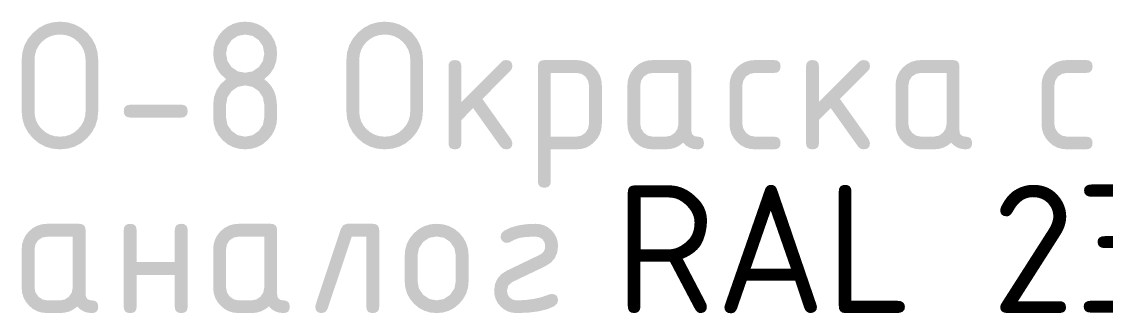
# Model space of a CAD drawing. Header units: millimetres. Extents: x 0 to 1189, y 0 to 841.
# Drawn here: x 1006.08 to 1031.79, y 512.24 to 519.15 of the extents above; entities that cross this region are included whole.
import ezdxf

# ---------------------------------------------------------------- set-up
doc = ezdxf.new("R2010")
doc.units = ezdxf.units.MM

msp = doc.modelspace()

# ---------------------------------------------------------------- hatches: boundary and pattern name
h = msp.add_hatch(color=7)
h.paths.add_polyline_path([(1007.598452, 517.03385), (1007.598452, 518.244318), (1007.587299, 518.366482), (1007.553873, 518.479136), (1007.498226, 518.582282), (1007.42041, 518.67592), (1007.329313, 518.751419), (1007.227416, 518.805731), (1007.11508, 518.838546), (1006.992667, 518.849553), (1006.870504, 518.838546), (1006.757849, 518.805731), (1006.654703, 518.751419), (1006.561065, 518.67592), (1006.483938, 518.582282), (1006.429807, 518.479136), (1006.397897, 518.366482), (1006.387432, 518.244318), (1006.387432, 517.03385), (1006.397897, 516.911437), (1006.429807, 516.799101), (1006.483938, 516.697204), (1006.561065, 516.606107), (1006.654703, 516.528291), (1006.757849, 516.472644), (1006.870504, 516.439218), (1006.992667, 516.428064), (1007.11508, 516.439218), (1007.227416, 516.472644), (1007.329313, 516.528291), (1007.42041, 516.606107), (1007.498226, 516.697204), (1007.553873, 516.799101), (1007.587299, 516.911437)])
h.paths.add_polyline_path([(1007.898865, 517.03385), (1007.882216, 516.852715), (1007.832236, 516.684862), (1007.748874, 516.530547), (1007.632076, 516.39003), (1007.494109, 516.274154), (1007.341104, 516.192282), (1007.173732, 516.143689), (1006.992667, 516.127652), (1006.810223, 516.143689), (1006.642714, 516.192282), (1006.489364, 516.274154), (1006.349398, 516.39003), (1006.232834, 516.530547), (1006.149445, 516.684862), (1006.099336, 516.852715), (1006.08261, 517.03385), (1006.08261, 518.244318), (1006.099336, 518.427072), (1006.149445, 518.594685), (1006.232834, 518.747931), (1006.349398, 518.887587), (1006.489364, 519.004384), (1006.642714, 519.087747), (1006.810223, 519.137726), (1006.992667, 519.154375), (1007.173801, 519.137795), (1007.341655, 519.088298), (1007.495969, 519.006244), (1007.636486, 518.891996), (1007.750734, 518.751419), (1007.832788, 518.596683), (1007.882285, 518.427684), (1007.898865, 518.244318)])
h = msp.add_hatch(color=7)
h.paths.add_polyline_path([(1011.385047, 516.428064), (1011.560058, 516.462584), (1011.706957, 516.563663), (1011.805831, 516.708702), (1011.838146, 516.885573), (1011.838146, 517.185985), (1011.805831, 517.360996), (1011.706957, 517.507895), (1011.560058, 517.608698), (1011.385047, 517.642943), (1011.210036, 517.608698), (1011.063137, 517.507895), (1010.964263, 517.36265), (1010.931948, 517.185985), (1010.931948, 516.885573), (1010.964263, 516.708702), (1011.063137, 516.563663), (1011.210036, 516.462584)])
h.paths.add_polyline_path([(1011.385047, 516.127652), (1011.23255, 516.141243), (1011.092352, 516.182222), (1010.964142, 516.2509), (1010.847612, 516.347587), (1010.750607, 516.464367), (1010.681765, 516.592257), (1010.640725, 516.731207), (1010.627126, 516.881163), (1010.627126, 517.185985), (1010.646229, 517.364501), (1010.703469, 517.525189), (1010.798743, 517.667584), (1010.931948, 517.79122), (1010.798743, 517.915088), (1010.703469, 518.057456), (1010.646229, 518.218015), (1010.627126, 518.396454), (1010.640725, 518.54896), (1010.681765, 518.689218), (1010.750607, 518.817591), (1010.847612, 518.93444), (1010.964142, 519.031359), (1011.092352, 519.100011), (1011.23255, 519.140862), (1011.385047, 519.154375), (1011.535623, 519.140862), (1011.675606, 519.100011), (1011.803704, 519.031359), (1011.918623, 518.93444), (1012.015999, 518.817591), (1012.086193, 518.689218), (1012.128688, 518.54896), (1012.142968, 518.396454), (1012.123865, 518.218015), (1012.066625, 518.057456), (1011.97135, 517.915088), (1011.838146, 517.79122), (1011.938329, 517.704102), (1012.017015, 517.60732), (1012.075031, 517.500927), (1012.113202, 517.384974), (1012.12669, 517.308036), (1012.13594, 517.198181), (1012.141263, 517.055769), (1012.142968, 516.881163), (1012.128688, 516.731207), (1012.086193, 516.592257), (1012.015999, 516.464367), (1011.918623, 516.347587), (1011.803704, 516.2509), (1011.675606, 516.182222), (1011.535623, 516.141243)])
h.paths.add_polyline_path([(1011.385047, 517.943906), (1011.560058, 517.976221), (1011.706957, 518.075095), (1011.805831, 518.221512), (1011.838146, 518.396454), (1011.805831, 518.571878), (1011.706957, 518.718364), (1011.560058, 518.817238), (1011.385047, 518.849553), (1011.210036, 518.817238), (1011.063137, 518.718364), (1010.964263, 518.571878), (1010.931948, 518.396454), (1010.964263, 518.221512), (1011.063137, 518.075095), (1011.210036, 517.976221)])
h = msp.add_hatch(color=7)
h.paths.add_polyline_path([(1015.302359, 517.03385), (1015.302359, 518.244318), (1015.291206, 518.366482), (1015.25778, 518.479136), (1015.202133, 518.582282), (1015.124317, 518.67592), (1015.03322, 518.751419), (1014.931323, 518.805731), (1014.818987, 518.838546), (1014.696574, 518.849553), (1014.574411, 518.838546), (1014.461756, 518.805731), (1014.35861, 518.751419), (1014.264972, 518.67592), (1014.187845, 518.582282), (1014.133714, 518.479136), (1014.101804, 518.366482), (1014.09134, 518.244318), (1014.09134, 517.03385), (1014.101804, 516.911437), (1014.133714, 516.799101), (1014.187845, 516.697204), (1014.264972, 516.606107), (1014.35861, 516.528291), (1014.461756, 516.472644), (1014.574411, 516.439218), (1014.696574, 516.428064), (1014.818987, 516.439218), (1014.931323, 516.472644), (1015.03322, 516.528291), (1015.124317, 516.606107), (1015.202133, 516.697204), (1015.25778, 516.799101), (1015.291206, 516.911437)])
h.paths.add_polyline_path([(1015.602772, 517.03385), (1015.586123, 516.852715), (1015.536144, 516.684862), (1015.452781, 516.530547), (1015.335984, 516.39003), (1015.198016, 516.274154), (1015.045011, 516.192282), (1014.877639, 516.143689), (1014.696574, 516.127652), (1014.51413, 516.143689), (1014.346621, 516.192282), (1014.193271, 516.274154), (1014.053306, 516.39003), (1013.936741, 516.530547), (1013.853352, 516.684862), (1013.803243, 516.852715), (1013.786517, 517.03385), (1013.786517, 518.244318), (1013.803243, 518.427072), (1013.853352, 518.594685), (1013.936741, 518.747931), (1014.053306, 518.887587), (1014.193271, 519.004384), (1014.346621, 519.087747), (1014.51413, 519.137726), (1014.696574, 519.154375), (1014.877708, 519.137795), (1015.045562, 519.088298), (1015.199876, 519.006244), (1015.340393, 518.891996), (1015.454641, 518.751419), (1015.536695, 518.596683), (1015.586192, 518.427684), (1015.602772, 518.244318)])
h = msp.add_hatch(color=7)
h.dxf.hatch_style = 2
h.paths.add_polyline_path([(1016.513951, 517.249375), (1017.466451, 518.201875), (1017.51296, 518.234259), (1017.572284, 518.244318), (1017.639162, 518.23487), (1017.686868, 518.206767), (1017.715454, 518.16037), (1017.724971, 518.096042), (1017.712707, 518.038371), (1017.678118, 517.990208), (1017.013352, 517.321584), (1017.695205, 516.364674), (1017.724971, 516.275929), (1017.715454, 516.20974), (1017.686868, 516.16355), (1017.639162, 516.13648), (1017.572284, 516.127652), (1017.499386, 516.14343), (1017.445505, 516.191042), (1016.793417, 517.105508), (1016.513951, 516.822183), (1016.513951, 516.275929), (1016.504443, 516.20974), (1016.475917, 516.16355), (1016.428375, 516.13648), (1016.361816, 516.127652), (1016.294938, 516.13648), (1016.247232, 516.16355), (1016.218646, 516.20974), (1016.209129, 516.275929), (1016.209129, 518.096042), (1016.218646, 518.16037), (1016.247232, 518.206767), (1016.294938, 518.23487), (1016.361816, 518.244318), (1016.428375, 518.23487), (1016.475917, 518.206767), (1016.504443, 518.16037), (1016.513951, 518.096042)])
h = msp.add_hatch(color=7)
h.paths.add_polyline_path([(1018.331033, 518.096042), (1018.34055, 518.16037), (1018.369136, 518.206767), (1018.416842, 518.23487), (1018.48372, 518.244318), (1019.241089, 518.244318), (1019.363502, 518.233234), (1019.475838, 518.20029), (1019.577736, 518.145952), (1019.668833, 518.070686), (1019.746649, 517.977048), (1019.802296, 517.873902), (1019.835722, 517.761247), (1019.846875, 517.639084), (1019.846875, 516.732886), (1019.835722, 516.610723), (1019.802296, 516.498068), (1019.746649, 516.394922), (1019.668833, 516.301285), (1019.577736, 516.224158), (1019.475838, 516.170026), (1019.363502, 516.138116), (1019.241089, 516.127652), (1018.635855, 516.127652), (1018.635855, 515.365872), (1018.626347, 515.301544), (1018.597821, 515.255147), (1018.550279, 515.227044), (1018.48372, 515.217595), (1018.416842, 515.227044), (1018.369136, 515.255147), (1018.34055, 515.301544), (1018.331033, 515.365872)])
h.paths.add_polyline_path([(1018.635855, 517.939496), (1018.635855, 516.428064), (1019.241089, 516.428064), (1019.356638, 516.450388), (1019.452756, 516.517361), (1019.519729, 516.615615), (1019.542053, 516.732886), (1019.542053, 517.639084), (1019.52028, 517.756355), (1019.457166, 517.854609), (1019.358843, 517.919377), (1019.241089, 517.939496)])
h = msp.add_hatch(color=7)
h.paths.add_polyline_path([(1021.663957, 517.939496), (1021.058723, 517.939496), (1020.940969, 517.917723), (1020.842646, 517.854609), (1020.779532, 517.756355), (1020.757759, 517.639084), (1020.757759, 516.732886), (1020.780083, 516.617269), (1020.847056, 516.517361), (1020.944828, 516.450388), (1021.058723, 516.428064), (1021.362993, 516.428064), (1021.478542, 516.450388), (1021.57466, 516.517361), (1021.641633, 516.615615), (1021.663957, 516.732886)])
h.paths.add_polyline_path([(1022.269191, 516.275929), (1022.259743, 516.20974), (1022.23164, 516.16355), (1022.185243, 516.13648), (1022.120915, 516.127652), (1022.018518, 516.137229), (1021.926818, 516.166237), (1021.84535, 516.215088), (1021.773649, 516.284197), (1021.683982, 516.215088), (1021.585891, 516.166237), (1021.479016, 516.137229), (1021.362993, 516.127652), (1021.058723, 516.127652), (1020.93631, 516.138116), (1020.823974, 516.170026), (1020.722077, 516.224158), (1020.63098, 516.301285), (1020.553164, 516.394302), (1020.497517, 516.496415), (1020.464091, 516.608863), (1020.452937, 516.732886), (1020.452937, 517.639084), (1020.464091, 517.761247), (1020.497517, 517.873902), (1020.553164, 517.977048), (1020.63098, 518.070686), (1020.722077, 518.145952), (1020.823974, 518.20029), (1020.93631, 518.233234), (1021.058723, 518.244318), (1021.816092, 518.244318), (1021.88297, 518.23487), (1021.930676, 518.206767), (1021.959262, 518.16037), (1021.968779, 518.096042), (1021.968779, 516.580751), (1021.978288, 516.513873), (1022.006813, 516.466167), (1022.054355, 516.437581), (1022.120915, 516.428064), (1022.185243, 516.418556), (1022.23164, 516.39003), (1022.259743, 516.342488)])
h = msp.add_hatch(color=7)
h.dxf.hatch_style = 2
h.paths.add_polyline_path([(1023.180371, 517.639084), (1023.180371, 516.732886), (1023.202695, 516.617269), (1023.269668, 516.517361), (1023.367439, 516.450388), (1023.481334, 516.428064), (1023.933882, 516.428064), (1024.00076, 516.418556), (1024.048466, 516.39003), (1024.077052, 516.342488), (1024.086569, 516.275929), (1024.077052, 516.20974), (1024.048466, 516.16355), (1024.00076, 516.13648), (1023.933882, 516.127652), (1023.481334, 516.127652), (1023.358921, 516.138116), (1023.246585, 516.170026), (1023.144688, 516.224158), (1023.053591, 516.301285), (1022.975775, 516.394302), (1022.920128, 516.496415), (1022.886702, 516.608863), (1022.875549, 516.732886), (1022.875549, 517.639084), (1022.886702, 517.761247), (1022.920128, 517.873902), (1022.975775, 517.977048), (1023.053591, 518.070686), (1023.144688, 518.145952), (1023.246585, 518.20029), (1023.358921, 518.233234), (1023.481334, 518.244318), (1023.933882, 518.244318), (1024.00076, 518.23481), (1024.048466, 518.206285), (1024.077052, 518.158742), (1024.086569, 518.092183), (1024.077052, 518.025305), (1024.048466, 517.977599), (1024.00076, 517.949013), (1023.933882, 517.939496), (1023.481334, 517.939496), (1023.363581, 517.917723), (1023.265258, 517.854609), (1023.202144, 517.756355)])
h = msp.add_hatch(color=7)
h.dxf.hatch_style = 2
h.paths.add_polyline_path([(1024.997332, 517.249375), (1025.949832, 518.201875), (1025.996341, 518.234259), (1026.055665, 518.244318), (1026.122543, 518.23487), (1026.170249, 518.206767), (1026.198835, 518.16037), (1026.208352, 518.096042), (1026.196087, 518.038371), (1026.161498, 517.990208), (1025.496733, 517.321584), (1026.178586, 516.364674), (1026.208352, 516.275929), (1026.198835, 516.20974), (1026.170249, 516.16355), (1026.122543, 516.13648), (1026.055665, 516.127652), (1025.982767, 516.14343), (1025.928886, 516.191042), (1025.276798, 517.105508), (1024.997332, 516.822183), (1024.997332, 516.275929), (1024.987823, 516.20974), (1024.959298, 516.16355), (1024.911756, 516.13648), (1024.845196, 516.127652), (1024.778319, 516.13648), (1024.730613, 516.16355), (1024.702027, 516.20974), (1024.69251, 516.275929), (1024.69251, 518.096042), (1024.702027, 518.16037), (1024.730613, 518.206767), (1024.778319, 518.23487), (1024.845196, 518.244318), (1024.911756, 518.23487), (1024.959298, 518.206767), (1024.987823, 518.16037), (1024.997332, 518.096042)])
h = msp.add_hatch(color=7)
h.paths.add_polyline_path([(1028.025434, 517.939496), (1027.420199, 517.939496), (1027.302446, 517.917723), (1027.204123, 517.854609), (1027.141009, 517.756355), (1027.119236, 517.639084), (1027.119236, 516.732886), (1027.14156, 516.617269), (1027.208533, 516.517361), (1027.306305, 516.450388), (1027.420199, 516.428064), (1027.72447, 516.428064), (1027.840019, 516.450388), (1027.936137, 516.517361), (1028.00311, 516.615615), (1028.025434, 516.732886)])
h.paths.add_polyline_path([(1028.630668, 516.275929), (1028.62122, 516.20974), (1028.593117, 516.16355), (1028.54672, 516.13648), (1028.482391, 516.127652), (1028.379994, 516.137229), (1028.288295, 516.166237), (1028.206827, 516.215088), (1028.135126, 516.284197), (1028.045458, 516.215088), (1027.947368, 516.166237), (1027.840492, 516.137229), (1027.72447, 516.127652), (1027.420199, 516.127652), (1027.297787, 516.138116), (1027.185451, 516.170026), (1027.083553, 516.224158), (1026.992456, 516.301285), (1026.91464, 516.394302), (1026.858993, 516.496415), (1026.825567, 516.608863), (1026.814414, 516.732886), (1026.814414, 517.639084), (1026.825567, 517.761247), (1026.858993, 517.873902), (1026.91464, 517.977048), (1026.992456, 518.070686), (1027.083553, 518.145952), (1027.185451, 518.20029), (1027.297787, 518.233234), (1027.420199, 518.244318), (1028.177569, 518.244318), (1028.244447, 518.23487), (1028.292153, 518.206767), (1028.320739, 518.16037), (1028.330256, 518.096042), (1028.330256, 516.580751), (1028.339764, 516.513873), (1028.36829, 516.466167), (1028.415832, 516.437581), (1028.482391, 516.428064), (1028.54672, 516.418556), (1028.593117, 516.39003), (1028.62122, 516.342488)])
h = msp.add_hatch(color=7)
h.dxf.hatch_style = 2
h.paths.add_polyline_path([(1030.582607, 517.639084), (1030.582607, 516.732886), (1030.604932, 516.617269), (1030.671904, 516.517361), (1030.769676, 516.450388), (1030.883571, 516.428064), (1031.336119, 516.428064), (1031.402997, 516.418556), (1031.450702, 516.39003), (1031.479288, 516.342488), (1031.488805, 516.275929), (1031.479288, 516.20974), (1031.450702, 516.16355), (1031.402997, 516.13648), (1031.336119, 516.127652), (1030.883571, 516.127652), (1030.761158, 516.138116), (1030.648822, 516.170026), (1030.546925, 516.224158), (1030.455828, 516.301285), (1030.378012, 516.394302), (1030.322365, 516.496415), (1030.288939, 516.608863), (1030.277785, 516.732886), (1030.277785, 517.639084), (1030.288939, 517.761247), (1030.322365, 517.873902), (1030.378012, 517.977048), (1030.455828, 518.070686), (1030.546925, 518.145952), (1030.648822, 518.20029), (1030.761158, 518.233234), (1030.883571, 518.244318), (1031.336119, 518.244318), (1031.402997, 518.23481), (1031.450702, 518.206285), (1031.479288, 518.158742), (1031.488805, 518.092183), (1031.479288, 518.025305), (1031.450702, 517.977599), (1031.402997, 517.949013), (1031.336119, 517.939496), (1030.883571, 517.939496), (1030.765817, 517.917723), (1030.667494, 517.854609), (1030.60438, 517.756355)])
h = msp.add_hatch(color=7)
h.dxf.hatch_style = 2
h.paths.add_polyline_path([(1009.868377, 516.881163), (1008.657909, 516.881163), (1008.591031, 516.89068), (1008.543325, 516.919266), (1008.514739, 516.966972), (1008.505222, 517.03385), (1008.514739, 517.100409), (1008.543325, 517.147951), (1008.591031, 517.176477), (1008.657909, 517.185985), (1009.868377, 517.185985), (1009.935255, 517.176477), (1009.982961, 517.147951), (1010.011547, 517.100409), (1010.021064, 517.03385), (1010.011547, 516.966972), (1009.982961, 516.919266), (1009.935255, 516.89068)])
h = msp.add_hatch(color=7)
h.paths.add_polyline_path([(1007.29363, 514.057169), (1006.688396, 514.057169), (1006.570643, 514.035396), (1006.472319, 513.972281), (1006.409205, 513.874027), (1006.387432, 513.756756), (1006.387432, 512.850558), (1006.409757, 512.734941), (1006.476729, 512.635033), (1006.574501, 512.568061), (1006.688396, 512.545736), (1006.992667, 512.545736), (1007.108215, 512.568061), (1007.204333, 512.635033), (1007.271306, 512.733287), (1007.29363, 512.850558)])
h.paths.add_polyline_path([(1007.898865, 512.393601), (1007.889416, 512.327412), (1007.861313, 512.281222), (1007.814916, 512.254152), (1007.750588, 512.245324), (1007.648191, 512.254901), (1007.556491, 512.283909), (1007.475023, 512.332761), (1007.403322, 512.401869), (1007.313655, 512.332761), (1007.215564, 512.283909), (1007.108689, 512.254901), (1006.992667, 512.245324), (1006.688396, 512.245324), (1006.565983, 512.255788), (1006.453647, 512.287699), (1006.35175, 512.34183), (1006.260653, 512.418957), (1006.182837, 512.511974), (1006.12719, 512.614087), (1006.093764, 512.726535), (1006.08261, 512.850558), (1006.08261, 513.756756), (1006.093764, 513.878919), (1006.12719, 513.991574), (1006.182837, 514.09472), (1006.260653, 514.188358), (1006.35175, 514.263625), (1006.453647, 514.317962), (1006.565983, 514.350906), (1006.688396, 514.361991), (1007.445766, 514.361991), (1007.512644, 514.352542), (1007.56035, 514.324439), (1007.588935, 514.278042), (1007.598452, 514.213714), (1007.598452, 512.698423), (1007.607961, 512.631545), (1007.636486, 512.583839), (1007.684028, 512.555253), (1007.750588, 512.545736), (1007.814916, 512.536228), (1007.861313, 512.507702), (1007.889416, 512.46016)])
h = msp.add_hatch(color=7)
h.dxf.hatch_style = 2
h.paths.add_polyline_path([(1008.809699, 513.151522), (1008.809699, 512.393601), (1008.80019, 512.327412), (1008.771665, 512.281222), (1008.724122, 512.254152), (1008.657563, 512.245324), (1008.590685, 512.254152), (1008.542979, 512.281222), (1008.514394, 512.327412), (1008.504877, 512.393601), (1008.504877, 514.213714), (1008.514394, 514.278042), (1008.542979, 514.324439), (1008.590685, 514.352542), (1008.657563, 514.361991), (1008.724122, 514.352542), (1008.771665, 514.324439), (1008.80019, 514.278042), (1008.809699, 514.213714), (1008.809699, 513.455793), (1009.715897, 513.455793), (1009.715897, 514.213714), (1009.725405, 514.278042), (1009.75393, 514.324439), (1009.801473, 514.352542), (1009.868032, 514.361991), (1009.93491, 514.352542), (1009.982616, 514.324439), (1010.011201, 514.278042), (1010.020719, 514.213714), (1010.020719, 512.393601), (1010.011201, 512.327412), (1009.982616, 512.281222), (1009.93491, 512.254152), (1009.868032, 512.245324), (1009.801473, 512.254152), (1009.75393, 512.281222), (1009.725405, 512.327412), (1009.715897, 512.393601), (1009.715897, 513.151522)])
h = msp.add_hatch(color=7)
h.paths.add_polyline_path([(1011.837455, 514.057169), (1011.232221, 514.057169), (1011.114467, 514.035396), (1011.016144, 513.972281), (1010.95303, 513.874027), (1010.931257, 513.756756), (1010.931257, 512.850558), (1010.953582, 512.734941), (1011.020554, 512.635033), (1011.118326, 512.568061), (1011.232221, 512.545736), (1011.536492, 512.545736), (1011.65204, 512.568061), (1011.748158, 512.635033), (1011.815131, 512.733287), (1011.837455, 512.850558)])
h.paths.add_polyline_path([(1012.44269, 512.393601), (1012.433241, 512.327412), (1012.405138, 512.281222), (1012.358741, 512.254152), (1012.294413, 512.245324), (1012.192016, 512.254901), (1012.100316, 512.283909), (1012.018848, 512.332761), (1011.947147, 512.401869), (1011.85748, 512.332761), (1011.759389, 512.283909), (1011.652514, 512.254901), (1011.536492, 512.245324), (1011.232221, 512.245324), (1011.109808, 512.255788), (1010.997472, 512.287699), (1010.895575, 512.34183), (1010.804478, 512.418957), (1010.726662, 512.511974), (1010.671015, 512.614087), (1010.637589, 512.726535), (1010.626435, 512.850558), (1010.626435, 513.756756), (1010.637589, 513.878919), (1010.671015, 513.991574), (1010.726662, 514.09472), (1010.804478, 514.188358), (1010.895575, 514.263625), (1010.997472, 514.317962), (1011.109808, 514.350906), (1011.232221, 514.361991), (1011.989591, 514.361991), (1012.056469, 514.352542), (1012.104175, 514.324439), (1012.13276, 514.278042), (1012.142277, 514.213714), (1012.142277, 512.698423), (1012.151786, 512.631545), (1012.180311, 512.583839), (1012.227853, 512.555253), (1012.294413, 512.545736), (1012.358741, 512.536228), (1012.405138, 512.507702), (1012.433241, 512.46016)])
h = msp.add_hatch(color=7)
h.dxf.hatch_style = 2
h.paths.add_polyline_path([(1013.806623, 514.361991), (1014.411857, 514.361991), (1014.478735, 514.352542), (1014.526441, 514.324439), (1014.555026, 514.278042), (1014.564544, 514.213714), (1014.564544, 512.393601), (1014.555026, 512.327412), (1014.526441, 512.281222), (1014.478735, 512.254152), (1014.411857, 512.245324), (1014.345298, 512.254152), (1014.297755, 512.281222), (1014.26923, 512.327412), (1014.259721, 512.393601), (1014.259721, 514.057169), (1013.912456, 514.057169), (1013.340846, 512.346748), (1013.290134, 512.270611), (1013.201388, 512.245324), (1013.13451, 512.254832), (1013.086804, 512.283358), (1013.058219, 512.3309), (1013.048702, 512.397459), (1013.057521, 512.444313), (1013.654487, 514.23907), (1013.714432, 514.332363)])
h = msp.add_hatch(color=7)
h.paths.add_polyline_path([(1015.17026, 512.998835), (1015.17026, 513.60407), (1015.18386, 513.756575), (1015.224899, 513.896834), (1015.293741, 514.025207), (1015.390746, 514.142056), (1015.507277, 514.238742), (1015.635486, 514.30742), (1015.775684, 514.3484), (1015.928181, 514.361991), (1016.080678, 514.34846), (1016.220877, 514.307903), (1016.349086, 514.24037), (1016.465616, 514.145914), (1016.562621, 514.029315), (1016.631463, 513.900623), (1016.672503, 513.759116), (1016.686102, 513.60407), (1016.686102, 512.998835), (1016.671822, 512.848879), (1016.629327, 512.70993), (1016.559133, 512.582039), (1016.461758, 512.465259), (1016.346838, 512.368572), (1016.218741, 512.299894), (1016.078758, 512.258915), (1015.928181, 512.245324), (1015.775684, 512.258915), (1015.635486, 512.299894), (1015.507277, 512.368572), (1015.390746, 512.465259), (1015.293741, 512.582039), (1015.224899, 512.70993), (1015.18386, 512.848879)])
h.paths.add_polyline_path([(1016.38128, 513.003245), (1016.38128, 513.608479), (1016.348965, 513.782043), (1016.250091, 513.930389), (1016.103192, 514.029263), (1015.928181, 514.061578), (1015.75317, 514.029263), (1015.606272, 513.930389), (1015.507397, 513.782043), (1015.475082, 513.608479), (1015.475082, 513.003245), (1015.507397, 512.826374), (1015.606272, 512.681335), (1015.75317, 512.580256), (1015.928181, 512.545736), (1016.103192, 512.580256), (1016.250091, 512.681335), (1016.348965, 512.827821)])
h = msp.add_hatch(color=7)
h.dxf.hatch_style = 2
h.paths.add_polyline_path([(1018.654974, 512.698423), (1018.721852, 512.688906), (1018.769558, 512.66032), (1018.798144, 512.612614), (1018.807661, 512.545736), (1018.785888, 512.470151), (1018.722774, 512.410689), (1018.556987, 512.338342), (1018.351461, 512.286665), (1018.106145, 512.255659), (1017.820986, 512.245324), (1017.71641, 512.254832), (1017.618965, 512.283358), (1017.529375, 512.3309), (1017.448364, 512.397459), (1017.379255, 512.47854), (1017.330404, 512.568612), (1017.301396, 512.667365), (1017.291819, 512.774491), (1017.310922, 512.928314), (1017.368162, 513.059607), (1017.463436, 513.167955), (1017.596641, 513.252946), (1018.379918, 513.629426), (1018.433076, 513.665392), (1018.471557, 513.710454), (1018.49495, 513.765851), (1018.502839, 513.832824), (1018.486854, 513.919503), (1018.439449, 513.993779), (1018.363519, 514.04139), (1018.278494, 514.057169), (1018.052358, 514.050347), (1017.893195, 514.027403), (1017.785226, 513.989507), (1017.66444, 513.925979), (1017.596641, 513.908892), (1017.53897, 513.918951), (1017.490808, 513.951335), (1017.455048, 514.002598), (1017.444506, 514.057169), (1017.464074, 514.132823), (1017.524983, 514.192768), (1017.67171, 514.267345), (1017.845928, 514.320167), (1018.048052, 514.351595), (1018.278494, 514.361991), (1018.38307, 514.352482), (1018.480515, 514.323957), (1018.570104, 514.276414), (1018.651116, 514.209855), (1018.720224, 514.127147), (1018.769076, 514.037256), (1018.798084, 513.939407), (1018.807661, 513.832824), (1018.788558, 513.679), (1018.731318, 513.547708), (1018.636044, 513.43936), (1018.502839, 513.354369), (1017.723972, 512.981748), (1017.628474, 512.898996), (1017.596641, 512.774491), (1017.612626, 512.687812), (1017.660031, 512.613536), (1017.734307, 512.56372), (1017.820986, 512.545736), (1018.036183, 512.554513), (1018.237015, 512.580807), (1018.423584, 512.624569), (1018.595994, 512.685745)])

# ---------------------------------------------------------------- texts
at = {"color": 7, "insert": (1020.152374, 515.28561), "char_height": 3.040288, "attachment_point": 1}
msp.add_mtext('{\\fGOSTCommon|b0|i0|c0;RAL 230 70 20}', dxfattribs=at)

doc.saveas('drawing.dxf')
